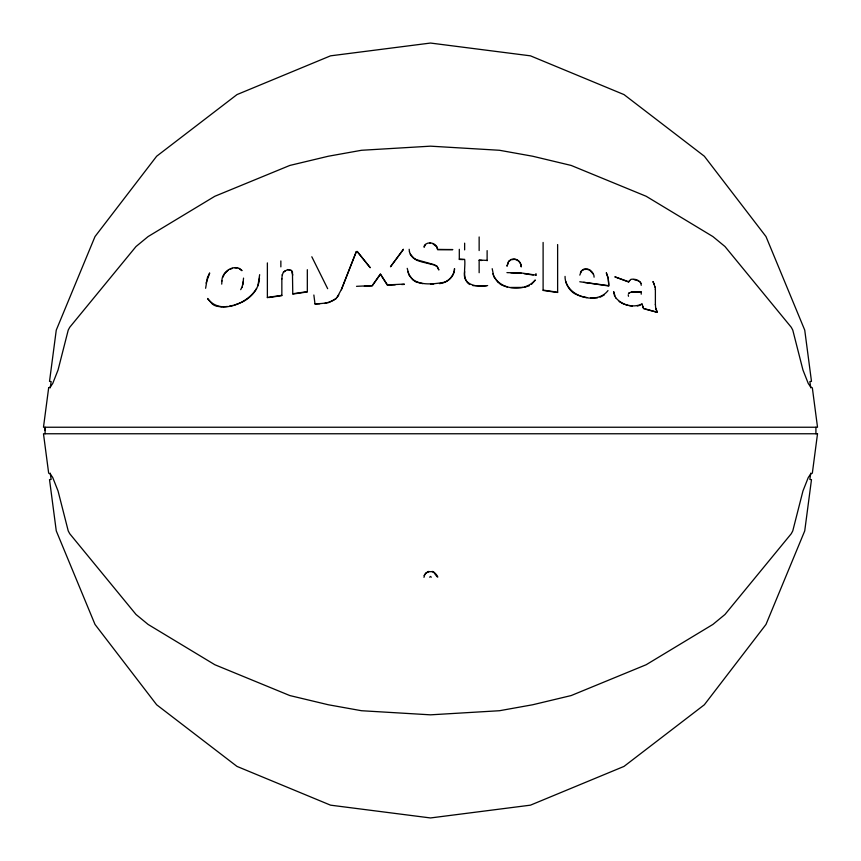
<?xml version="1.0" encoding="UTF-8"?>
<svg xmlns="http://www.w3.org/2000/svg" width="861" height="861" viewBox="0 0 861 861"><rect width="100%" height="100%" fill="white"/><g stroke="black" fill="none" stroke-linecap="round" stroke-linejoin="round"><path stroke-width="1.29" d="M45.095 430.5L45.106 427.239L45.106 433.761M221.912 280.783L221.729 284.13M281.848 279.061L282.257 274.702M50.261 387.87L51.133 381.563L49.518 381.358L56.266 330.107L95.011 236.56L156.659 156.228L236.99 94.592L330.538 55.836L430.5 43.05L530.462 55.836L624.01 94.592L704.341 156.228L765.989 236.56L804.734 330.107L811.482 381.358L809.878 381.563L810.739 387.87M810.739 473.13L809.867 479.437L811.482 479.642L804.734 530.893L765.989 624.44L704.341 704.772L624.01 766.408L530.462 805.164L430.5 817.95L330.538 805.164L236.99 766.408L156.659 704.772L95.011 624.44L56.266 530.893L49.518 479.642L51.122 479.437L50.261 473.13M429.682 577.193L430.5 576.439L431.318 577.193M259.462 278.383C258.892 289.35 250.745 298.175 241.155 302.577M243.362 281.439L241.941 287.531M242.824 284.894L243.545 278.103M221.912 281.095C221.514 271.742 234.719 262.971 241.866 270.376M206.059 283.108L209.621 273.314M257.923 285.766L259.656 274.67M222.784 277.317L224.689 273.497L228.122 270.289M341.397 289.737L356.379 251.434L341.397 289.425L337.071 297.432M424.204 575.632L425.894 572.942L428.81 571.392M282.257 275.014L283.484 271.979L287.757 269.536L291.459 270.354L292.449 272.033L292.772 294.064L307.323 291.954L307.323 269.697M209.621 273.002L207.393 277.705L205.618 288.284M240.693 289.662L241.941 287.219M580.422 272.808L581.498 271.011L583.909 269.482L585.975 269.375M256.578 288.51C247.634 303.685 219.598 315.47 207.641 298.444M629.649 280.471L628.67 282.053L614.829 276.822L628.67 281.741L630.909 279.351C635.192 278.264 641.962 281.192 641.219 285.314M403.378 249.238L390.485 266.781L403.378 249.55M338.803 294.882C334.154 303.19 323.381 303.61 315.008 303.772M425.506 244.502L424.075 247.247L424.43 245.46C428.068 240.531 437.216 243.168 437.636 249.399L452.821 249.593L437.636 249.712L436.699 246.849L432.782 243.641M535.144 280.019C524.898 292.88 498.142 290.189 492.912 273.776M531.528 284.27L535.144 280.331M607.995 290.577C597.405 304.59 570.552 297.658 565.763 281.515M628.508 293.343L631.393 291.954L641.219 291.814L641.219 294.182M628.508 293.655L629.413 292.772M283.484 272.291L285.378 270.655M336.167 298.67L328.289 302.738M511.047 259.807L508.636 261.593L506.968 266.21L508.636 261.281L511.047 259.495C516.105 257.471 521.508 261.615 521.228 266.932C521.271 262.239 516.772 258.117 512.08 259.645M604.39 294.828L600.095 297.206M640.153 305.095L642.037 304.191M529.472 285.658L524.683 287.262M240.197 302.964L234.224 305.074M230.199 269.17L232.513 268.374M637.323 305.989L639.206 305.547M439.497 283.624C447.236 282.935 454.522 276.758 454.533 268.632C454.608 273.658 450.012 280.632 443.996 282.311C431.888 284.474 412.161 286.831 407.834 271.484M324.683 303.459L327.083 302.975M522.864 287.423L510.627 287.466M227.433 306.451L222.816 306.957M229.736 306.021L233.191 305.386M267.373 297.432L281.848 295.334M292.772 293.752L307.323 291.642M268.686 297.562L281.848 295.646L281.848 278.749M486.347 285.701L472.926 285.637M597.534 297.82L590.646 297.809M319.84 303.772L315.008 304.084L313.867 295.011M356.519 286.326L372.21 285.594L380.411 273.97L387.407 284.894L404.304 284.098M364.364 286.272L372.21 285.906L380.411 274.282L387.407 285.206L395.199 284.84M401.7 284.539L404.304 284.41M433.75 284.001L430.5 283.969M631.393 292.266L641.219 292.127M234.924 267.932L237.066 267.932M287.757 269.848L289.877 269.88M459.3 259.118L464.639 259.365C465.833 267.319 461.528 279.093 469.654 284.528M487.122 260.409L479.146 260.033L479.146 272.711M463.304 259.613L459.3 259.43L459.3 249.324M479.146 260.345L481.805 260.474M510.864 272.808L521.346 273.292M429.736 243.2L430.5 243.254M221.664 306.99L216.746 306.225M422.74 283.635L416.089 282.021L414.044 280.74M535.962 275.1L521.346 272.98L506.935 272.625M524.005 273.68L533.303 275.025M583.715 282.333L608.813 285.992L608.2 278.028L606.359 272.765M543.108 290.114L557.627 292.223M556.303 292.342L543.108 290.426L543.108 242.447M634.17 279.664L638.604 280.89M628.648 305.483L632.232 306.161M580.12 296.087L586.836 297.54M608.813 285.68L579.787 281.762M655.382 304.331L655.716 308.453L657.201 312.285L643.608 308.421L642.543 306.15M644.846 309.056L655.964 311.962M420.803 261.669L434.148 264.973L437.097 266.544L438.873 269.977L437.097 266.232L434.148 264.661L416.369 259.667L413.732 258.063L410.31 254.07M587.008 269.31L588.806 269.848M625.344 304.59L627.454 305.257M503.19 285.701L507.269 287.068M432.19 571.392C436.645 572.447 441.327 583.198 433.761 572.296C429.876 570.369 423.978 572.554 423.978 577.354M419.77 261.378C415.163 259.871 410.32 256.815 409.459 251.66M576.041 294.333L579.109 295.646M621.513 303.007L624.279 304.256M213.356 304.837L215.831 305.989M238.949 268.384L241.866 270.688M619.145 301.522L620.727 302.512M499.208 283.334L502.167 285.368M212.613 304.31L207.641 298.756M589.71 270.117L593.315 274.089M575.019 293.892C568.852 290.426 564.794 282.408 565.064 276.403M413.011 280.094L409.007 274.907L407.221 268.341M498.228 282.656L493.794 276.542L492.201 268.686M615.658 297.594C621.577 305.031 633.481 308.346 642.037 303.89L643.608 308.733M357.24 251.39L370.241 267.728L357.24 251.703M291.459 270.666L292.772 275.079M615.658 297.906L613.689 291.675L614.56 295.98M640.121 282.01L640.95 283.527M653.047 281.536L655.113 287.262M653.047 281.848L654.317 284.496M606.359 273.077L608.2 278.34L608.813 284.528M655.716 308.141L657.201 311.973M628.498 296.292L628.207 294.839M655.113 286.95L655.382 289.77M409.459 251.972L409.169 249.281M464.639 271.635C461.916 285.712 478.372 287.445 487.649 285.561M815.916 427.239L815.916 433.761M655.382 289.457L655.382 304.643M594.09 277.177C594.381 273.152 589.301 267.362 583.909 269.17L581.498 270.698L579.819 275.111M557.627 244.546L557.627 292.536M535.962 273.604L535.962 275.412M487.122 250.616L487.122 260.722M479.146 236.969L479.146 250.551M464.639 243.157L464.639 249.884M327.664 288.693L311.811 256.772M280.858 260.948L280.858 266.888M267.373 262.906L267.373 297.745M48.657 387.87L43.48 427.239L817.519 427.239L812.343 387.87L810.664 386.966L808.275 383.489L802.958 370.026L792.777 330.107L791.27 327.288L724.984 246.526L712.886 236.56L646.159 196.265L571.177 165.441L532.636 156.228L499.477 150.277L430.5 146.166L361.523 150.277L328.364 156.228L289.823 165.441L214.841 196.265L148.114 236.56L136.016 246.526L69.73 327.288L68.223 330.107L58.042 370.026L52.725 383.489L50.336 386.966L48.657 387.87M817.519 433.761L812.343 473.13L810.664 474.034L808.275 477.511L802.958 490.974L792.777 530.893L791.27 533.712L724.984 614.474L712.886 624.44L646.159 664.735L571.177 695.559L532.636 704.772L499.477 710.723L430.5 714.834L361.523 710.723L328.364 704.772L289.823 695.559L214.841 664.735L148.114 624.44L136.016 614.474L69.73 533.712L68.223 530.893L58.042 490.974L52.725 477.511L50.336 474.034L48.657 473.13L43.48 433.761L817.519 433.761"/></g></svg>
